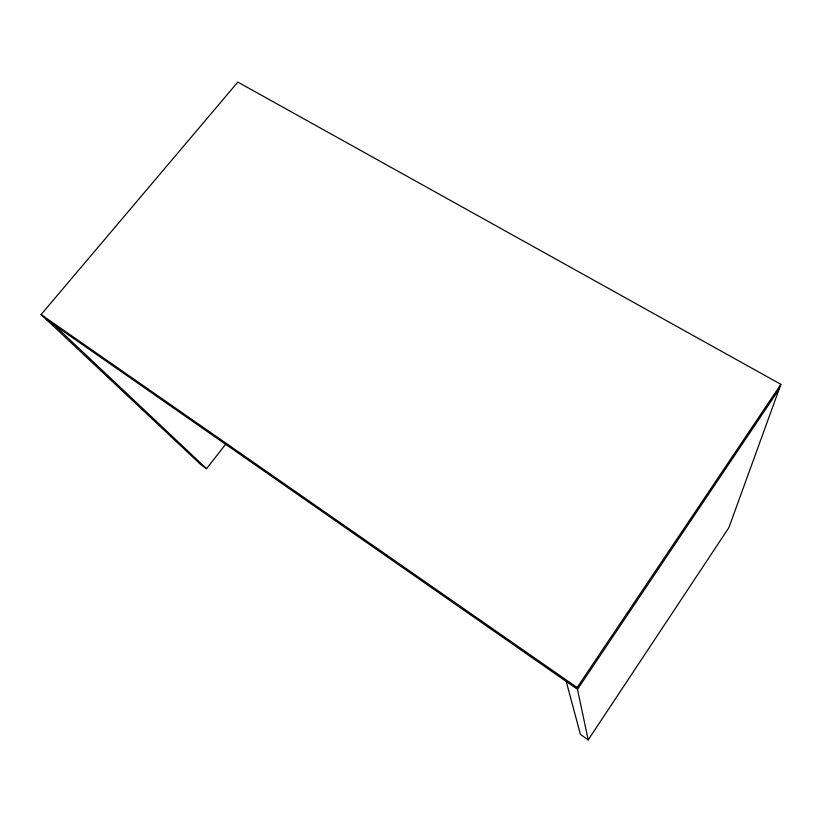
<?xml version="1.0" encoding="UTF-8"?>
<svg xmlns="http://www.w3.org/2000/svg" width="822" height="822" viewBox="0 0 822 822"><rect width="100%" height="100%" fill="white"/><g stroke="black" fill="none" stroke-linecap="round" stroke-linejoin="round"><path stroke-width="1.23" d="M225.454 444.527L206.548 468.674L200.619 464.471L41.1 314.559L237.835 82.087L780.9 384.347L728.888 527.632L588.192 739.913L580.424 734.385L566.235 681.479M588.192 739.913L577.116 687.531L780.9 384.347M779.153 389.155L577.496 689.319L46.258 319.409M41.1 314.559L577.116 687.531M53.923 324.752L206.548 468.674"/></g></svg>
